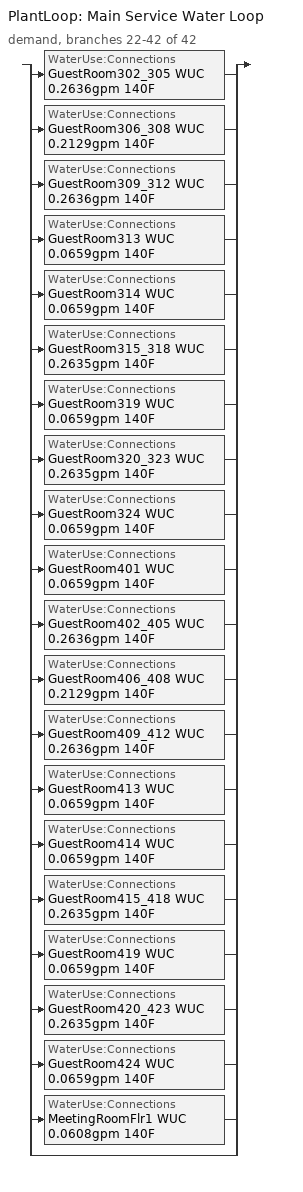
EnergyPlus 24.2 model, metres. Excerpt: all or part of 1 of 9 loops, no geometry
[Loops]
PlantLoop 'Main Service Water Loop'
 demand, branches 22-42 of 42: split
  | WaterUse:Connections 'GuestRoom302_305 WUC 0.2636gpm 140F'
  | WaterUse:Connections 'GuestRoom306_308 WUC 0.2129gpm 140F'
  | WaterUse:Connections 'GuestRoom309_312 WUC 0.2636gpm 140F'
  | WaterUse:Connections 'GuestRoom313 WUC 0.0659gpm 140F'
  | WaterUse:Connections 'GuestRoom314 WUC 0.0659gpm 140F'
  | WaterUse:Connections 'GuestRoom315_318 WUC 0.2635gpm 140F'
  | WaterUse:Connections 'GuestRoom319 WUC 0.0659gpm 140F'
  | WaterUse:Connections 'GuestRoom320_323 WUC 0.2635gpm 140F'
  | WaterUse:Connections 'GuestRoom324 WUC 0.0659gpm 140F'
  | WaterUse:Connections 'GuestRoom401 WUC 0.0659gpm 140F'
  | WaterUse:Connections 'GuestRoom402_405 WUC 0.2636gpm 140F'
  | WaterUse:Connections 'GuestRoom406_408 WUC 0.2129gpm 140F'
  | WaterUse:Connections 'GuestRoom409_412 WUC 0.2636gpm 140F'
  | WaterUse:Connections 'GuestRoom413 WUC 0.0659gpm 140F'
  | WaterUse:Connections 'GuestRoom414 WUC 0.0659gpm 140F'
  | WaterUse:Connections 'GuestRoom415_418 WUC 0.2635gpm 140F'
  | WaterUse:Connections 'GuestRoom419 WUC 0.0659gpm 140F'
  | WaterUse:Connections 'GuestRoom420_423 WUC 0.2635gpm 140F'
  | WaterUse:Connections 'GuestRoom424 WUC 0.0659gpm 140F'
  | WaterUse:Connections 'MeetingRoomFlr1 WUC 0.0608gpm 140F'
  | bypass
[WaterUse:Connections] Drain Water Heat Exchanger Type=None; Drain Water Heat Exchanger Destination=Plant
Name | Water Use Equipment Name 1
GuestRoom302_305 WUC 0.2636gpm 140F | GuestRoom302_305 Service Water Use 0.2636gpm 140F
GuestRoom306_308 WUC 0.2129gpm 140F | GuestRoom306_308 Service Water Use 0.2129gpm 140F
GuestRoom309_312 WUC 0.2636gpm 140F | GuestRoom309_312 Service Water Use 0.2636gpm 140F
GuestRoom313 WUC 0.0659gpm 140F | GuestRoom313 Service Water Use 0.0659gpm 140F
GuestRoom314 WUC 0.0659gpm 140F | GuestRoom314 Service Water Use 0.0659gpm 140F
GuestRoom315_318 WUC 0.2635gpm 140F | GuestRoom315_318 Service Water Use 0.2635gpm 140F
GuestRoom319 WUC 0.0659gpm 140F | GuestRoom319 Service Water Use 0.0659gpm 140F
GuestRoom320_323 WUC 0.2635gpm 140F | GuestRoom320_323 Service Water Use 0.2635gpm 140F
GuestRoom324 WUC 0.0659gpm 140F | GuestRoom324 Service Water Use 0.0659gpm 140F
GuestRoom401 WUC 0.0659gpm 140F | GuestRoom401 Service Water Use 0.0659gpm 140F
GuestRoom402_405 WUC 0.2636gpm 140F | GuestRoom402_405 Service Water Use 0.2636gpm 140F
GuestRoom406_408 WUC 0.2129gpm 140F | GuestRoom406_408 Service Water Use 0.2129gpm 140F
GuestRoom409_412 WUC 0.2636gpm 140F | GuestRoom409_412 Service Water Use 0.2636gpm 140F
GuestRoom413 WUC 0.0659gpm 140F | GuestRoom413 Service Water Use 0.0659gpm 140F
GuestRoom414 WUC 0.0659gpm 140F | GuestRoom414 Service Water Use 0.0659gpm 140F
GuestRoom415_418 WUC 0.2635gpm 140F | GuestRoom415_418 Service Water Use 0.2635gpm 140F
GuestRoom419 WUC 0.0659gpm 140F | GuestRoom419 Service Water Use 0.0659gpm 140F
GuestRoom420_423 WUC 0.2635gpm 140F | GuestRoom420_423 Service Water Use 0.2635gpm 140F
GuestRoom424 WUC 0.0659gpm 140F | GuestRoom424 Service Water Use 0.0659gpm 140F
MeetingRoomFlr1 WUC 0.0608gpm 140F | MeetingRoomFlr1 Service Water Use 0.0608gpm 140F
[WaterUse:Equipment] Target Temperature Schedule=Mixed Water At Faucet Temp - 140F; Sensible Fraction Schedule=Fraction Sensible - 0.2; Latent Fraction Schedule=Fraction Latent - 0.05
Name | Peak Flow Rate {m3/s} | Flow Rate Fraction Schedule | Zone
GuestRoom302_305 Service Water Use 0.2636gpm 140F | 1.66278e-05 | NECB-F-Service Water Heating | DU_BT=Space Function_ST=Guest room_FL=BuildingStory3_SCHF 1
GuestRoom306_308 Service Water Use 0.2129gpm 140F | 1.34301e-05 | NECB-F-Service Water Heating | DU_BT=Space Function_ST=Guest room_FL=BuildingStory3_SCHF 2
GuestRoom309_312 Service Water Use 0.2636gpm 140F | 1.66278e-05 | NECB-F-Service Water Heating | DU_BT=Space Function_ST=Guest room_FL=BuildingStory3_SCHF 8
GuestRoom313 Service Water Use 0.0659gpm 140F | 4.15695e-06 | NECB-F-Service Water Heating | DU_BT=Space Function_ST=Guest room_FL=BuildingStory3_SCHF 4
GuestRoom314 Service Water Use 0.0659gpm 140F | 4.15665e-06 | NECB-F-Service Water Heating | DU_BT=Space Function_ST=Guest room_FL=BuildingStory3_SCHF 6
GuestRoom315_318 Service Water Use 0.2635gpm 140F | 1.66266e-05 | NECB-F-Service Water Heating | DU_BT=Space Function_ST=Guest room_FL=BuildingStory3_SCHF
GuestRoom319 Service Water Use 0.0659gpm 140F | 4.15665e-06 | NECB-F-Service Water Heating | DU_BT=Space Function_ST=Guest room_FL=BuildingStory3_SCHF 7
GuestRoom320_323 Service Water Use 0.2635gpm 140F | 1.66266e-05 | NECB-F-Service Water Heating | DU_BT=Space Function_ST=Guest room_FL=BuildingStory3_SCHF 3
GuestRoom324 Service Water Use 0.0659gpm 140F | 4.15665e-06 | NECB-F-Service Water Heating | DU_BT=Space Function_ST=Guest room_FL=BuildingStory3_SCHF 9
GuestRoom401 Service Water Use 0.0659gpm 140F | 4.15695e-06 | NECB-F-Service Water Heating | DU_BT=Space Function_ST=Guest room_FL=BuildingStory4_SCHF 1
GuestRoom402_405 Service Water Use 0.2636gpm 140F | 1.66278e-05 | NECB-F-Service Water Heating | DU_BT=Space Function_ST=Guest room_FL=BuildingStory4_SCHF 9
GuestRoom406_408 Service Water Use 0.2129gpm 140F | 1.34301e-05 | NECB-F-Service Water Heating | DU_BT=Space Function_ST=Guest room_FL=BuildingStory4_SCHF 7
GuestRoom409_412 Service Water Use 0.2636gpm 140F | 1.66278e-05 | NECB-F-Service Water Heating | DU_BT=Space Function_ST=Guest room_FL=BuildingStory4_SCHF 8
GuestRoom413 Service Water Use 0.0659gpm 140F | 4.15695e-06 | NECB-F-Service Water Heating | DU_BT=Space Function_ST=Guest room_FL=BuildingStory4_SCHF 2
GuestRoom414 Service Water Use 0.0659gpm 140F | 4.15665e-06 | NECB-F-Service Water Heating | DU_BT=Space Function_ST=Guest room_FL=BuildingStory4_SCHF 5
GuestRoom415_418 Service Water Use 0.2635gpm 140F | 1.66266e-05 | NECB-F-Service Water Heating | DU_BT=Space Function_ST=Guest room_FL=BuildingStory4_SCHF
GuestRoom419 Service Water Use 0.0659gpm 140F | 4.15665e-06 | NECB-F-Service Water Heating | DU_BT=Space Function_ST=Guest room_FL=BuildingStory4_SCHF 4
GuestRoom420_423 Service Water Use 0.2635gpm 140F | 1.66266e-05 | NECB-F-Service Water Heating | DU_BT=Space Function_ST=Guest room_FL=BuildingStory4_SCHF 6
GuestRoom424 Service Water Use 0.0659gpm 140F | 4.15665e-06 | NECB-F-Service Water Heating | DU_BT=Space Function_ST=Guest room_FL=BuildingStory4_SCHF 3
MeetingRoomFlr1 Service Water Use 0.0608gpm 140F | 3.83718e-06 | NECB-C-Service Water Heating | ALL_ST=Conference/Meeting/Multi-purpose room_FL=BuildingStory1_SCH=C
[Schedule:Day:Interval]
Fraction Latent - 0.05 Default: No, 24:00, 0.05
Fraction Sensible - 0.2 Default: No, 24:00, 0.2
Mixed Water At Faucet Temp - 140F Default: No, 24:00, 60
NECB-C-Service Water Heating Default; NECB-C-Service Water Heating Default|Wkdy Day: No, 08:00, 0.05, 09:00, 0.1, 10:00, 0.2, 11:00, 0.3, 12:00, 0.4, 16:00, 0.8, 17:00, 0.6, 18:00, 0.4, 19:00, 0.3, 21:00, 0.2, 24:00, 0.05
NECB-C-Service Water Heating Sat Day: No, 08:00, 0.05, 09:00, 0.1, 10:00, 0.2, 11:00, 0.3, 12:00, 0.5, 16:00, 0.9, 17:00, 0.7, 18:00, 0.5, 19:00, 0.3, 21:00, 0.2, 24:00, 0.05
NECB-C-Service Water Heating Sun|Hol Day: No, 08:00, 0.05, 09:00, 0.1, 10:00, 0.2, 11:00, 0.3, 12:00, 0.5, 17:00, 0.9, 18:00, 0.5, 19:00, 0.3, 24:00, 0.05
NECB-F-Service Water Heating Default; NECB-F-Service Water Heating Default|Wkdy Day; NECB-F-Service Water Heating Sat Day; NECB-F-Service Water Heating Sun|Hol Day: No, 01:00, 0.35, 02:00, 0.21, 03:00, 0.14, 05:00, 0.07, 06:00, 0.14, 07:00, 0.28, 08:00, 0.42, 09:00, 0.63, 10:00, 0.49, 12:00, 0.35, 13:00, 0.28, 14:00, 0.35, 15:00, 0.28, 19:00, 0.21, 20:00, 0.35, 24:00, 0.49
[Schedule:Week:Daily]
Fraction Latent - 0.05 Week Rule - Jan1-Dec31: Fraction Latent - 0.05 Default, Fraction Latent - 0.05 Default, Fraction Latent - 0.05 Default, Fraction Latent - 0.05 Default, Fraction Latent - 0.05 Default, Fraction Latent - 0.05 Default, Fraction Latent - 0.05 Default, Fraction Latent - 0.05 Default, Fraction Latent - 0.05 Default, Fraction Latent - 0.05 Default, Fraction Latent - 0.05 Default, Fraction Latent - 0.05 Default
Fraction Sensible - 0.2 Week Rule - Jan1-Dec31: Fraction Sensible - 0.2 Default, Fraction Sensible - 0.2 Default, Fraction Sensible - 0.2 Default, Fraction Sensible - 0.2 Default, Fraction Sensible - 0.2 Default, Fraction Sensible - 0.2 Default, Fraction Sensible - 0.2 Default, Fraction Sensible - 0.2 Default, Fraction Sensible - 0.2 Default, Fraction Sensible - 0.2 Default, Fraction Sensible - 0.2 Default, Fraction Sensible - 0.2 Default
Mixed Water At Faucet Temp - 140F Week Rule - Jan1-Dec31: Mixed Water At Faucet Temp - 140F Default, Mixed Water At Faucet Temp - 140F Default, Mixed Water At Faucet Temp - 140F Default, Mixed Water At Faucet Temp - 140F Default, Mixed Water At Faucet Temp - 140F Default, Mixed Water At Faucet Temp - 140F Default, Mixed Water At Faucet Temp - 140F Default, Mixed Water At Faucet Temp - 140F Default, Mixed Water At Faucet Temp - 140F Default, Mixed Water At Faucet Temp - 140F Default, Mixed Water At Faucet Temp - 140F Default, Mixed Water At Faucet Temp - 140F Default
NECB-C-Service Water Heating Week Rule - Jan1-Dec31: NECB-C-Service Water Heating Sun|Hol Day, NECB-C-Service Water Heating Default|Wkdy Day, NECB-C-Service Water Heating Default|Wkdy Day, NECB-C-Service Water Heating Default|Wkdy Day, NECB-C-Service Water Heating Default|Wkdy Day, NECB-C-Service Water Heating Default|Wkdy Day, NECB-C-Service Water Heating Sat Day, NECB-C-Service Water Heating Default, NECB-C-Service Water Heating Default, NECB-C-Service Water Heating Default, NECB-C-Service Water Heating Default, NECB-C-Service Water Heating Default
NECB-F-Service Water Heating Week Rule - Jan1-Dec31: NECB-F-Service Water Heating Sun|Hol Day, NECB-F-Service Water Heating Default|Wkdy Day, NECB-F-Service Water Heating Default|Wkdy Day, NECB-F-Service Water Heating Default|Wkdy Day, NECB-F-Service Water Heating Default|Wkdy Day, NECB-F-Service Water Heating Default|Wkdy Day, NECB-F-Service Water Heating Sat Day, NECB-F-Service Water Heating Default, NECB-F-Service Water Heating Default, NECB-F-Service Water Heating Default, NECB-F-Service Water Heating Default, NECB-F-Service Water Heating Default
[Schedule:Year]
Fraction Latent - 0.05: Fraction Latent - 0.05 Week Rule - Jan1-Dec31, 1, 1, 12, 31
Fraction Sensible - 0.2: Fraction Sensible - 0.2 Week Rule - Jan1-Dec31, 1, 1, 12, 31
Mixed Water At Faucet Temp - 140F: Mixed Water At Faucet Temp - 140F Week Rule - Jan1-Dec31, 1, 1, 12, 31
NECB-C-Service Water Heating: NECB-C-Service Water Heating Week Rule - Jan1-Dec31, 1, 1, 12, 31
NECB-F-Service Water Heating: NECB-F-Service Water Heating Week Rule - Jan1-Dec31, 1, 1, 12, 31
